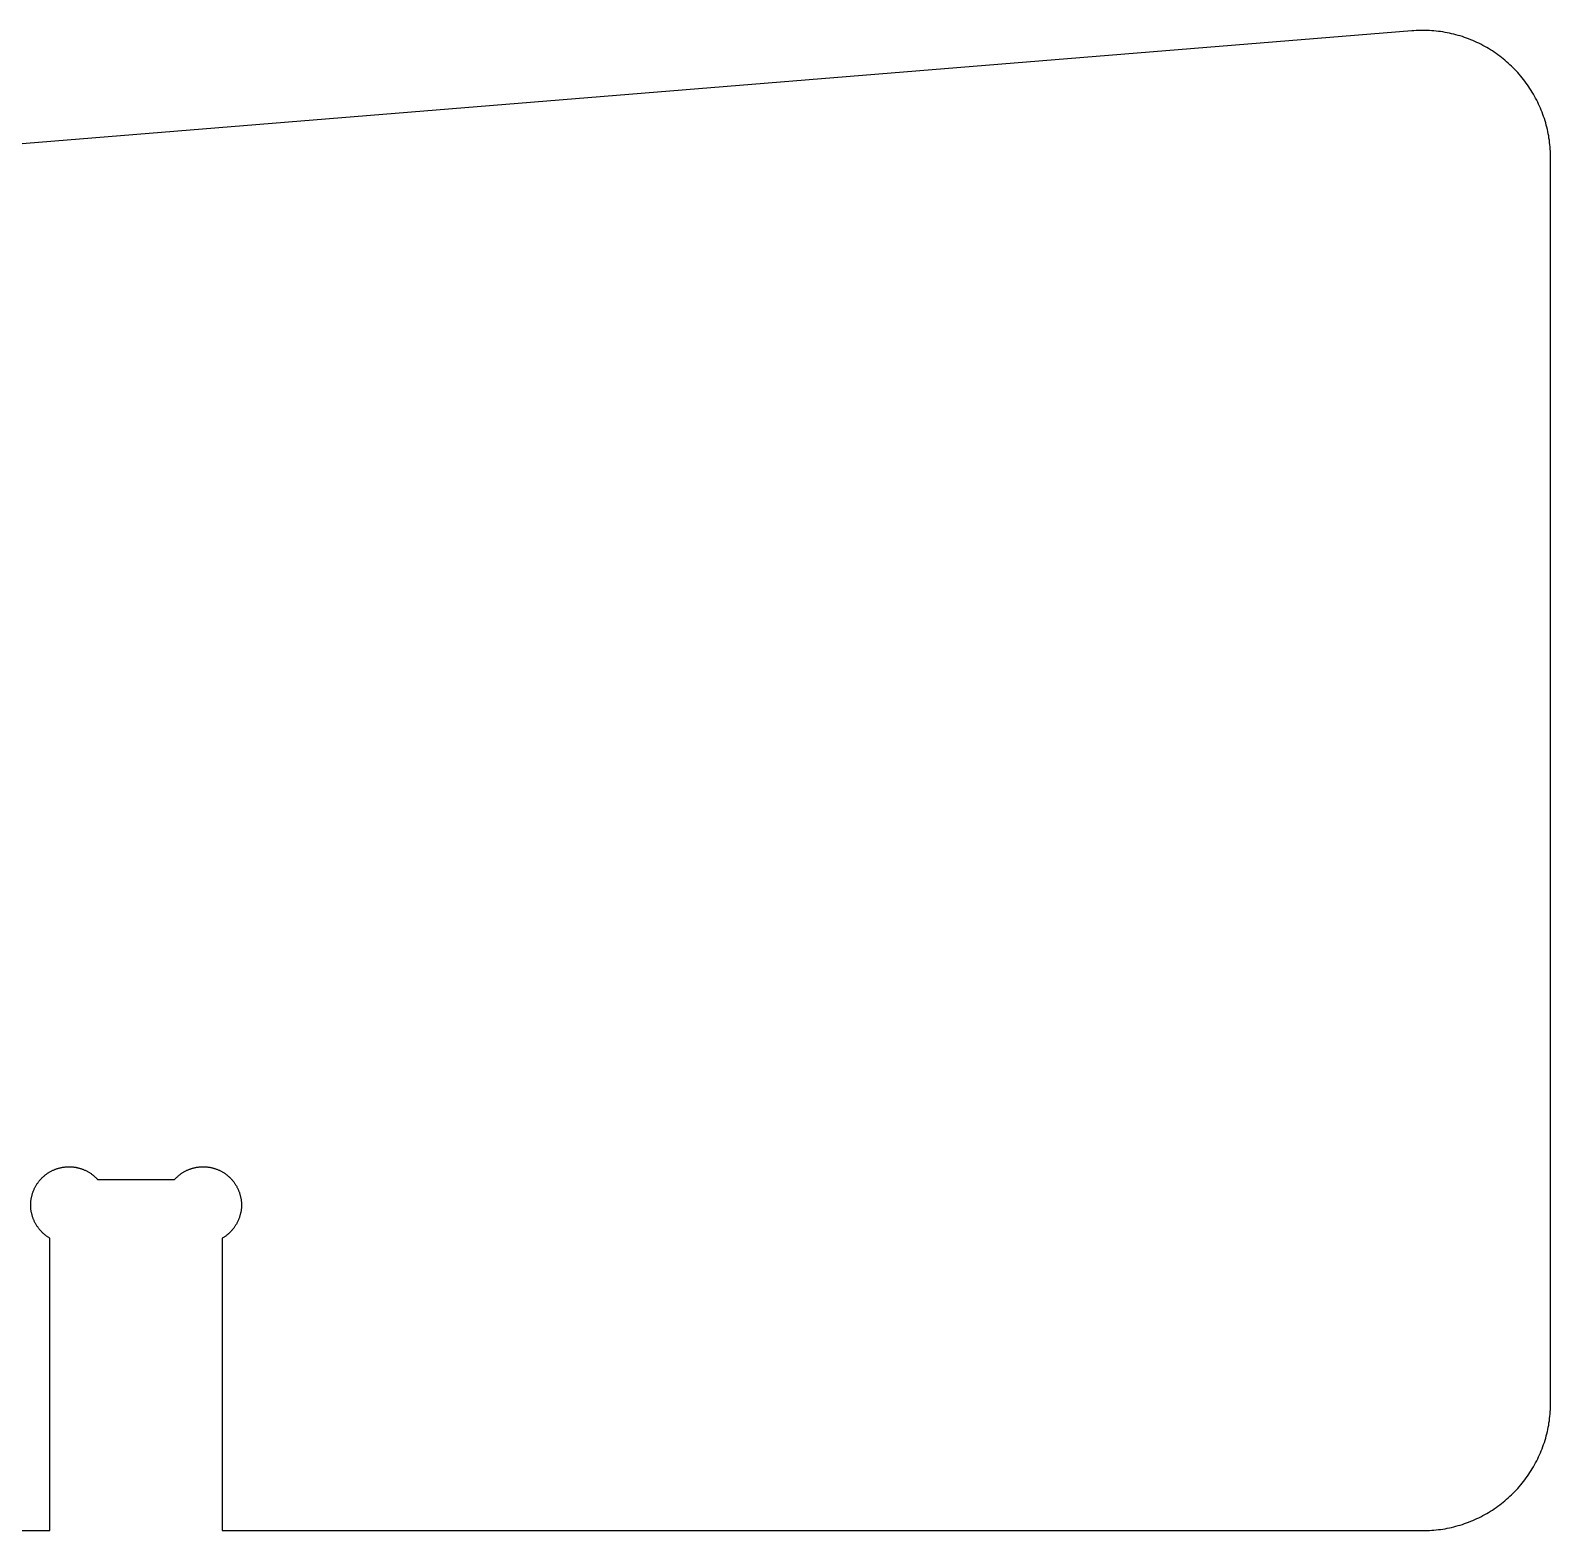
# Model space of a CAD drawing. Header units: metres. Extents: x 20 to 1960, y 15 to 485.
# Drawn here: x 1232 to 1470, y 15 to 250 of the extents above; entities that cross this region are included whole.
import ezdxf

# ---------------------------------------------------------------- set-up
doc = ezdxf.new("R2010")
doc.units = ezdxf.units.M

msp = doc.modelspace()

# ---------------------------------------------------------------- linework, layer by layer
for p, q in [((1448.95, 249.973), (1448.6, 249.951)), ((1449.3, 249.988), (1448.95, 249.973)), ((1449.65, 249.997), (1449.3, 249.988)), ((1450, 250), (1449.65, 249.997)), ((1450.35, 249.997), (1450, 250)), ((1450.7, 249.988), (1450.35, 249.997)), ((1451.05, 249.973), (1450.7, 249.988)), ((1451.4, 249.951), (1451.05, 249.973)), ((1448.26, 249.924), (1018.26, 214.924)), ((1448.6, 249.951), (1448.26, 249.924)), ((1451.74, 249.924), (1451.4, 249.951)), ((1452.09, 249.89), (1451.74, 249.924)), ((1452.44, 249.851), (1452.09, 249.89)), ((1452.78, 249.805), (1452.44, 249.851)), ((1453.13, 249.754), (1452.78, 249.805)), ((1453.47, 249.696), (1453.13, 249.754)), ((1453.82, 249.633), (1453.47, 249.696)), ((1454.16, 249.563), (1453.82, 249.633)), ((1454.5, 249.487), (1454.16, 249.563)), ((1454.84, 249.406), (1454.5, 249.487)), ((1455.18, 249.319), (1454.84, 249.406)), ((1455.51, 249.225), (1455.18, 249.319)), ((1455.85, 249.126), (1455.51, 249.225)), ((1456.18, 249.021), (1455.85, 249.126)), ((1456.51, 248.91), (1456.18, 249.021)), ((1456.84, 248.794), (1456.51, 248.91)), ((1457.17, 248.672), (1456.84, 248.794)), ((1457.49, 248.544), (1457.17, 248.672)), ((1457.81, 248.41), (1457.49, 248.544)), ((1458.13, 248.271), (1457.81, 248.41)), ((1458.45, 248.126), (1458.13, 248.271)), ((1458.77, 247.976), (1458.45, 248.126)), ((1459.08, 247.82), (1458.77, 247.976)), ((1459.39, 247.659), (1459.08, 247.82)), ((1459.7, 247.492), (1459.39, 247.659)), ((1460, 247.32), (1459.7, 247.492)), ((1460.3, 247.143), (1460, 247.32)), ((1460.6, 246.961), (1460.3, 247.143)), ((1460.89, 246.773), (1460.6, 246.961)), ((1461.18, 246.581), (1460.89, 246.773)), ((1461.47, 246.383), (1461.18, 246.581)), ((1461.76, 246.18), (1461.47, 246.383)), ((1462.04, 245.973), (1461.76, 246.18)), ((1462.31, 245.76), (1462.04, 245.973)), ((1462.59, 245.543), (1462.31, 245.76)), ((1462.86, 245.321), (1462.59, 245.543)), ((1463.12, 245.094), (1462.86, 245.321)), ((1463.38, 244.863), (1463.12, 245.094)), ((1463.64, 244.627), (1463.38, 244.863)), ((1463.89, 244.387), (1463.64, 244.627)), ((1464.14, 244.142), (1463.89, 244.387)), ((1464.39, 243.893), (1464.14, 244.142)), ((1464.63, 243.64), (1464.39, 243.893)), ((1464.86, 243.383), (1464.63, 243.64)), ((1465.09, 243.121), (1464.86, 243.383)), ((1465.32, 242.856), (1465.09, 243.121)), ((1465.54, 242.586), (1465.32, 242.856)), ((1465.76, 242.313), (1465.54, 242.586)), ((1465.97, 242.036), (1465.76, 242.313)), ((1466.18, 241.756), (1465.97, 242.036)), ((1466.38, 241.472), (1466.18, 241.756)), ((1466.58, 241.184), (1466.38, 241.472)), ((1466.77, 240.893), (1466.58, 241.184)), ((1466.96, 240.598), (1466.77, 240.893)), ((1467.14, 240.301), (1466.96, 240.598)), ((1467.32, 240), (1467.14, 240.301)), ((1467.49, 239.696), (1467.32, 240)), ((1467.66, 239.389), (1467.49, 239.696)), ((1467.82, 239.08), (1467.66, 239.389)), ((1467.98, 238.767), (1467.82, 239.08)), ((1468.13, 238.452), (1467.98, 238.767)), ((1468.27, 238.135), (1468.13, 238.452)), ((1468.41, 237.815), (1468.27, 238.135)), ((1468.54, 237.492), (1468.41, 237.815)), ((1468.67, 237.167), (1468.54, 237.492)), ((1468.79, 236.84), (1468.67, 237.167)), ((1468.91, 236.511), (1468.79, 236.84)), ((1469.02, 236.18), (1468.91, 236.511)), ((1469.13, 235.847), (1469.02, 236.18)), ((1469.23, 235.513), (1469.13, 235.847)), ((1469.32, 235.176), (1469.23, 235.513)), ((1469.41, 234.838), (1469.32, 235.176)), ((1469.49, 234.499), (1469.41, 234.838)), ((1469.56, 234.158), (1469.49, 234.499)), ((1469.63, 233.816), (1469.56, 234.158)), ((1469.7, 233.473), (1469.63, 233.816)), ((1469.75, 233.129), (1469.7, 233.473)), ((1469.81, 232.783), (1469.75, 233.129)), ((1469.85, 232.437), (1469.81, 232.783)), ((1469.89, 232.091), (1469.85, 232.437)), ((1469.92, 231.743), (1469.89, 232.091)), ((1469.95, 231.395), (1469.92, 231.743)), ((1469.97, 231.047), (1469.95, 231.395)), ((1469.99, 230.698), (1469.97, 231.047)), ((1470, 230.349), (1469.99, 230.698)), ((1470, 230), (1470, 230.349)), ((1470, 35), (1470, 230)), ((1235.37, 71.3928), (1235.46, 71.4378)), ((1235.46, 71.4378), (1235.56, 71.4813)), ((1235.56, 71.4813), (1235.66, 71.523)), ((1235.66, 71.523), (1235.75, 71.5631)), ((1235.75, 71.5631), (1235.85, 71.6015)), ((1235.85, 71.6015), (1235.95, 71.6382)), ((1235.95, 71.6382), (1236.05, 71.6731)), ((1236.05, 71.6731), (1236.15, 71.7063)), ((1236.15, 71.7063), (1236.25, 71.7378)), ((1236.25, 71.7378), (1236.35, 71.7676)), ((1236.35, 71.7676), (1236.45, 71.7955)), ((1236.45, 71.7955), (1236.55, 71.8218)), ((1236.55, 71.8218), (1236.65, 71.8462)), ((1236.65, 71.8462), (1236.75, 71.8689)), ((1236.75, 71.8689), (1236.86, 71.8898)), ((1236.86, 71.8898), (1236.96, 71.9088)), ((1236.96, 71.9088), (1237.06, 71.9261)), ((1237.06, 71.9261), (1237.16, 71.9416)), ((1237.16, 71.9416), (1237.27, 71.9553)), ((1237.27, 71.9553), (1237.37, 71.9671)), ((1237.37, 71.9671), (1237.48, 71.9772)), ((1237.48, 71.9772), (1237.58, 71.9854)), ((1237.58, 71.9854), (1237.69, 71.9918)), ((1237.69, 71.9918), (1237.79, 71.9963)), ((1237.79, 71.9963), (1237.9, 71.9991)), ((1237.9, 71.9991), (1238, 72)), ((1238, 72), (1238.1, 71.9991)), ((1238.1, 71.9991), (1238.21, 71.9963)), ((1238.21, 71.9963), (1238.31, 71.9918)), ((1238.31, 71.9918), (1238.42, 71.9854)), ((1238.42, 71.9854), (1238.52, 71.9772)), ((1238.52, 71.9772), (1238.63, 71.9671)), ((1238.63, 71.9671), (1238.73, 71.9553)), ((1238.73, 71.9553), (1238.84, 71.9416)), ((1238.84, 71.9416), (1238.94, 71.9261)), ((1238.94, 71.9261), (1239.04, 71.9088)), ((1239.04, 71.9088), (1239.14, 71.8898)), ((1239.14, 71.8898), (1239.25, 71.8689)), ((1239.25, 71.8689), (1239.35, 71.8462)), ((1239.35, 71.8462), (1239.45, 71.8218)), ((1239.45, 71.8218), (1239.55, 71.7955)), ((1239.55, 71.7955), (1239.65, 71.7676)), ((1239.65, 71.7676), (1239.75, 71.7378)), ((1239.75, 71.7378), (1239.85, 71.7063)), ((1239.85, 71.7063), (1239.95, 71.6731)), ((1239.95, 71.6731), (1240.05, 71.6382)), ((1240.05, 71.6382), (1240.15, 71.6015)), ((1240.15, 71.6015), (1240.25, 71.5631)), ((1240.25, 71.5631), (1240.34, 71.523)), ((1240.34, 71.523), (1240.44, 71.4813)), ((1240.44, 71.4813), (1240.54, 71.4378)), ((1240.54, 71.4378), (1240.63, 71.3928)), ((1256.37, 71.3928), (1256.46, 71.4378)), ((1256.46, 71.4378), (1256.56, 71.4813)), ((1256.56, 71.4813), (1256.66, 71.523)), ((1256.66, 71.523), (1256.75, 71.5631)), ((1256.75, 71.5631), (1256.85, 71.6015)), ((1256.85, 71.6015), (1256.95, 71.6382)), ((1256.95, 71.6382), (1257.05, 71.6731)), ((1257.05, 71.6731), (1257.15, 71.7063)), ((1257.15, 71.7063), (1257.25, 71.7378)), ((1257.25, 71.7378), (1257.35, 71.7676)), ((1257.35, 71.7676), (1257.45, 71.7955)), ((1257.45, 71.7955), (1257.55, 71.8218)), ((1257.55, 71.8218), (1257.65, 71.8462)), ((1257.65, 71.8462), (1257.75, 71.8689)), ((1257.75, 71.8689), (1257.86, 71.8898)), ((1257.86, 71.8898), (1257.96, 71.9088)), ((1257.96, 71.9088), (1258.06, 71.9261)), ((1258.06, 71.9261), (1258.16, 71.9416)), ((1258.16, 71.9416), (1258.27, 71.9553)), ((1258.27, 71.9553), (1258.37, 71.9671)), ((1258.37, 71.9671), (1258.48, 71.9772)), ((1258.48, 71.9772), (1258.58, 71.9854)), ((1258.58, 71.9854), (1258.69, 71.9918)), ((1258.69, 71.9918), (1258.79, 71.9963)), ((1258.79, 71.9963), (1258.9, 71.9991)), ((1258.9, 71.9991), (1259, 72)), ((1259, 72), (1259.1, 71.9991)), ((1259.1, 71.9991), (1259.21, 71.9963)), ((1259.21, 71.9963), (1259.31, 71.9918)), ((1259.31, 71.9918), (1259.42, 71.9854)), ((1259.42, 71.9854), (1259.52, 71.9772)), ((1259.52, 71.9772), (1259.63, 71.9671)), ((1259.63, 71.9671), (1259.73, 71.9553)), ((1259.73, 71.9553), (1259.83, 71.9416)), ((1259.83, 71.9416), (1259.94, 71.9261)), ((1259.94, 71.9261), (1260.04, 71.9088)), ((1260.04, 71.9088), (1260.14, 71.8898)), ((1260.14, 71.8898), (1260.25, 71.8689)), ((1260.25, 71.8689), (1260.35, 71.8462)), ((1260.35, 71.8462), (1260.45, 71.8218)), ((1260.45, 71.8218), (1260.55, 71.7955)), ((1260.55, 71.7955), (1260.65, 71.7676)), ((1260.65, 71.7676), (1260.75, 71.7378)), ((1260.75, 71.7378), (1260.85, 71.7063)), ((1260.85, 71.7063), (1260.95, 71.6731)), ((1260.95, 71.6731), (1261.05, 71.6382)), ((1261.05, 71.6382), (1261.15, 71.6015)), ((1261.15, 71.6015), (1261.25, 71.5631)), ((1261.25, 71.5631), (1261.34, 71.523)), ((1261.34, 71.523), (1261.44, 71.4813)), ((1261.44, 71.4813), (1261.54, 71.4378)), ((1261.54, 71.4378), (1261.63, 71.3928)), ((1232.8, 69), (1232.86, 69.0902)), ((1232.86, 69.0902), (1232.91, 69.1795)), ((1232.91, 69.1795), (1232.97, 69.2678)), ((1232.97, 69.2678), (1233.03, 69.3551)), ((1233.03, 69.3551), (1233.09, 69.4415)), ((1233.09, 69.4415), (1233.15, 69.5267)), ((1233.15, 69.5267), (1233.21, 69.6109)), ((1233.21, 69.6109), (1233.27, 69.694)), ((1233.27, 69.694), (1233.34, 69.7759)), ((1233.34, 69.7759), (1233.4, 69.8567)), ((1233.4, 69.8567), (1233.47, 69.9363)), ((1233.47, 69.9363), (1233.54, 70.0148)), ((1233.54, 70.0148), (1233.61, 70.092)), ((1233.61, 70.092), (1233.68, 70.1679)), ((1233.68, 70.1679), (1233.76, 70.2426)), ((1233.76, 70.2426), (1233.83, 70.316)), ((1233.83, 70.316), (1233.91, 70.3881)), ((1233.91, 70.3881), (1233.99, 70.4589)), ((1233.99, 70.4589), (1234.06, 70.5282)), ((1234.06, 70.5282), (1234.14, 70.5963)), ((1234.14, 70.5963), (1234.22, 70.6629)), ((1234.22, 70.6629), (1234.31, 70.7281)), ((1234.31, 70.7281), (1234.39, 70.7918)), ((1234.39, 70.7918), (1234.47, 70.8541)), ((1234.47, 70.8541), (1234.56, 70.9149)), ((1234.56, 70.9149), (1234.64, 70.9742)), ((1234.64, 70.9742), (1234.73, 71.032)), ((1234.73, 71.032), (1234.82, 71.0883)), ((1234.82, 71.0883), (1234.91, 71.143)), ((1234.91, 71.143), (1235, 71.1962)), ((1235, 71.1962), (1235.09, 71.2477)), ((1235.09, 71.2477), (1235.18, 71.2977)), ((1235.18, 71.2977), (1235.28, 71.346)), ((1235.28, 71.346), (1235.37, 71.3928)), ((1240.63, 71.3928), (1240.72, 71.346)), ((1240.72, 71.346), (1240.82, 71.2977)), ((1240.82, 71.2977), (1240.91, 71.2477)), ((1240.91, 71.2477), (1241, 71.1962)), ((1241, 71.1962), (1241.09, 71.143)), ((1241.09, 71.143), (1241.18, 71.0883)), ((1241.18, 71.0883), (1241.27, 71.032)), ((1241.27, 71.032), (1241.36, 70.9742)), ((1241.36, 70.9742), (1241.44, 70.9149)), ((1241.44, 70.9149), (1241.53, 70.8541)), ((1241.53, 70.8541), (1241.61, 70.7918)), ((1241.61, 70.7918), (1241.69, 70.7281)), ((1241.69, 70.7281), (1241.78, 70.6629)), ((1241.78, 70.6629), (1241.86, 70.5963)), ((1241.86, 70.5963), (1241.94, 70.5282)), ((1241.94, 70.5282), (1242.01, 70.4589)), ((1242.01, 70.4589), (1242.09, 70.3881)), ((1242.09, 70.3881), (1242.17, 70.316)), ((1242.17, 70.316), (1242.24, 70.2426)), ((1242.24, 70.2426), (1242.32, 70.1679)), ((1242.32, 70.1679), (1242.39, 70.092)), ((1242.39, 70.092), (1242.46, 70.0148)), ((1242.46, 70.0148), (1242.47, 70)), ((1242.47, 70), (1254.53, 70)), ((1254.53, 70), (1254.54, 70.0148)), ((1254.54, 70.0148), (1254.61, 70.092)), ((1254.61, 70.092), (1254.68, 70.1679)), ((1254.68, 70.1679), (1254.76, 70.2426)), ((1254.76, 70.2426), (1254.83, 70.316)), ((1254.83, 70.316), (1254.91, 70.3881)), ((1254.91, 70.3881), (1254.99, 70.4589)), ((1254.99, 70.4589), (1255.06, 70.5282)), ((1255.06, 70.5282), (1255.14, 70.5963)), ((1255.14, 70.5963), (1255.22, 70.6629)), ((1255.22, 70.6629), (1255.31, 70.7281)), ((1255.31, 70.7281), (1255.39, 70.7918)), ((1255.39, 70.7918), (1255.47, 70.8541)), ((1255.47, 70.8541), (1255.56, 70.9149)), ((1255.56, 70.9149), (1255.64, 70.9742)), ((1255.64, 70.9742), (1255.73, 71.032)), ((1255.73, 71.032), (1255.82, 71.0883)), ((1255.82, 71.0883), (1255.91, 71.143)), ((1255.91, 71.143), (1256, 71.1962)), ((1256, 71.1962), (1256.09, 71.2477)), ((1256.09, 71.2477), (1256.18, 71.2977)), ((1256.18, 71.2977), (1256.28, 71.346)), ((1256.28, 71.346), (1256.37, 71.3928)), ((1261.63, 71.3928), (1261.72, 71.346)), ((1261.72, 71.346), (1261.82, 71.2977)), ((1261.82, 71.2977), (1261.91, 71.2477)), ((1261.91, 71.2477), (1262, 71.1962)), ((1262, 71.1962), (1262.09, 71.143)), ((1262.09, 71.143), (1262.18, 71.0883)), ((1262.18, 71.0883), (1262.27, 71.032)), ((1262.27, 71.032), (1262.36, 70.9742)), ((1262.36, 70.9742), (1262.44, 70.9149)), ((1262.44, 70.9149), (1262.53, 70.8541)), ((1262.53, 70.8541), (1262.61, 70.7918)), ((1262.61, 70.7918), (1262.69, 70.7281)), ((1262.69, 70.7281), (1262.78, 70.6629)), ((1262.78, 70.6629), (1262.86, 70.5963)), ((1262.86, 70.5963), (1262.94, 70.5282)), ((1262.94, 70.5282), (1263.01, 70.4589)), ((1263.01, 70.4589), (1263.09, 70.3881)), ((1263.09, 70.3881), (1263.17, 70.316)), ((1263.17, 70.316), (1263.24, 70.2426)), ((1263.24, 70.2426), (1263.32, 70.1679)), ((1263.32, 70.1679), (1263.39, 70.092)), ((1263.39, 70.092), (1263.46, 70.0148)), ((1263.46, 70.0148), (1263.53, 69.9363)), ((1263.53, 69.9363), (1263.6, 69.8567)), ((1263.6, 69.8567), (1263.66, 69.7759)), ((1263.66, 69.7759), (1263.73, 69.694)), ((1263.73, 69.694), (1263.79, 69.6109)), ((1263.79, 69.6109), (1263.85, 69.5267)), ((1263.85, 69.5267), (1263.91, 69.4415)), ((1263.91, 69.4415), (1263.97, 69.3551)), ((1263.97, 69.3551), (1264.03, 69.2678)), ((1264.03, 69.2678), (1264.09, 69.1795)), ((1264.09, 69.1795), (1264.14, 69.0902)), ((1264.14, 69.0902), (1264.2, 69)), ((1232.03, 66.6272), (1232.04, 66.7312)), ((1232.04, 66.7312), (1232.06, 66.835)), ((1232.06, 66.835), (1232.07, 66.9386)), ((1232.07, 66.9386), (1232.09, 67.0419)), ((1232.09, 67.0419), (1232.11, 67.1449)), ((1232.11, 67.1449), (1232.13, 67.2475)), ((1232.13, 67.2475), (1232.15, 67.3497)), ((1232.15, 67.3497), (1232.18, 67.4515)), ((1232.18, 67.4515), (1232.2, 67.5529)), ((1232.2, 67.5529), (1232.23, 67.6538)), ((1232.23, 67.6538), (1232.26, 67.7542)), ((1232.26, 67.7542), (1232.29, 67.8541)), ((1232.29, 67.8541), (1232.33, 67.9534)), ((1232.33, 67.9534), (1232.36, 68.0521)), ((1232.36, 68.0521), (1232.4, 68.1502)), ((1232.4, 68.1502), (1232.44, 68.2476)), ((1232.44, 68.2476), (1232.48, 68.3444)), ((1232.48, 68.3444), (1232.52, 68.4404)), ((1232.52, 68.4404), (1232.56, 68.5357)), ((1232.56, 68.5357), (1232.61, 68.6302)), ((1232.61, 68.6302), (1232.65, 68.7239)), ((1232.65, 68.7239), (1232.7, 68.8168)), ((1232.7, 68.8168), (1232.75, 68.9088)), ((1232.75, 68.9088), (1232.8, 69)), ((1264.2, 69), (1264.25, 68.9088)), ((1264.25, 68.9088), (1264.3, 68.8168)), ((1264.3, 68.8168), (1264.35, 68.7239)), ((1264.35, 68.7239), (1264.39, 68.6302)), ((1264.39, 68.6302), (1264.44, 68.5357)), ((1264.44, 68.5357), (1264.48, 68.4404)), ((1264.48, 68.4404), (1264.52, 68.3444)), ((1264.52, 68.3444), (1264.56, 68.2476)), ((1264.56, 68.2476), (1264.6, 68.1502)), ((1264.6, 68.1502), (1264.64, 68.0521)), ((1264.64, 68.0521), (1264.67, 67.9534)), ((1264.67, 67.9534), (1264.71, 67.8541)), ((1264.71, 67.8541), (1264.74, 67.7542)), ((1264.74, 67.7542), (1264.77, 67.6538)), ((1264.77, 67.6538), (1264.8, 67.5529)), ((1264.8, 67.5529), (1264.82, 67.4515)), ((1264.82, 67.4515), (1264.85, 67.3497)), ((1264.85, 67.3497), (1264.87, 67.2475)), ((1264.87, 67.2475), (1264.89, 67.1449)), ((1264.89, 67.1449), (1264.91, 67.0419)), ((1264.91, 67.0419), (1264.93, 66.9386)), ((1264.93, 66.9386), (1264.94, 66.835)), ((1264.94, 66.835), (1264.96, 66.7312)), ((1264.96, 66.7312), (1264.97, 66.6272)), ((1232, 66.2094), (1232.01, 66.314)), ((1232, 66.1047), (1232, 66.2094)), ((1232, 66), (1232, 66.1047)), ((1232, 65.8953), (1232, 66)), ((1232, 65.7906), (1232, 65.8953)), ((1232.01, 65.686), (1232, 65.7906)), ((1232.01, 66.4185), (1232.02, 66.5229)), ((1232.01, 66.314), (1232.01, 66.4185)), ((1232.01, 65.5815), (1232.01, 65.686)), ((1232.02, 65.4771), (1232.01, 65.5815)), ((1232.02, 66.5229), (1232.03, 66.6272)), ((1232.03, 65.3728), (1232.02, 65.4771)), ((1232.04, 65.2688), (1232.03, 65.3728)), ((1232.06, 65.1649), (1232.04, 65.2688)), ((1232.07, 65.0614), (1232.06, 65.1649)), ((1232.09, 64.9581), (1232.07, 65.0614)), ((1232.11, 64.8551), (1232.09, 64.9581)), ((1232.13, 64.7525), (1232.11, 64.8551)), ((1232.15, 64.6503), (1232.13, 64.7525)), ((1232.18, 64.5485), (1232.15, 64.6503)), ((1232.2, 64.4471), (1232.18, 64.5485)), ((1232.23, 64.3462), (1232.2, 64.4471)), ((1232.26, 64.2458), (1232.23, 64.3462)), ((1264.77, 64.3462), (1264.74, 64.2458)), ((1264.8, 64.4471), (1264.77, 64.3462)), ((1264.82, 64.5485), (1264.8, 64.4471)), ((1264.85, 64.6503), (1264.82, 64.5485)), ((1264.87, 64.7525), (1264.85, 64.6503)), ((1264.89, 64.8551), (1264.87, 64.7525)), ((1264.91, 64.9581), (1264.89, 64.8551)), ((1264.93, 65.0614), (1264.91, 64.9581)), ((1264.94, 65.1649), (1264.93, 65.0614)), ((1264.96, 65.2688), (1264.94, 65.1649)), ((1264.97, 65.3728), (1264.96, 65.2688)), ((1264.97, 66.6272), (1264.98, 66.5229)), ((1264.98, 65.4771), (1264.97, 65.3728)), ((1264.98, 66.5229), (1264.99, 66.4185)), ((1264.99, 65.5815), (1264.98, 65.4771)), ((1264.99, 66.4185), (1264.99, 66.314)), ((1264.99, 66.314), (1265, 66.2094)), ((1265, 65.7906), (1264.99, 65.686)), ((1264.99, 65.686), (1264.99, 65.5815)), ((1265, 66.2094), (1265, 66.1047)), ((1265, 66.1047), (1265, 66)), ((1265, 66), (1265, 65.8953)), ((1265, 65.8953), (1265, 65.7906)), ((1232.29, 64.1459), (1232.26, 64.2458)), ((1232.33, 64.0466), (1232.29, 64.1459)), ((1232.36, 63.9479), (1232.33, 64.0466)), ((1232.4, 63.8498), (1232.36, 63.9479)), ((1232.44, 63.7523), (1232.4, 63.8498)), ((1232.48, 63.6556), (1232.44, 63.7523)), ((1232.52, 63.5596), (1232.48, 63.6556)), ((1232.56, 63.4643), (1232.52, 63.5596)), ((1232.61, 63.3698), (1232.56, 63.4643)), ((1232.65, 63.276), (1232.61, 63.3698)), ((1232.7, 63.1832), (1232.65, 63.276)), ((1232.75, 63.0911), (1232.7, 63.1832)), ((1232.8, 63), (1232.75, 63.0911)), ((1232.86, 62.9098), (1232.8, 63)), ((1232.91, 62.8205), (1232.86, 62.9098)), ((1232.97, 62.7322), (1232.91, 62.8205)), ((1233.03, 62.6448), (1232.97, 62.7322)), ((1233.09, 62.5585), (1233.03, 62.6448)), ((1233.15, 62.4733), (1233.09, 62.5585)), ((1233.21, 62.3891), (1233.15, 62.4733)), ((1233.27, 62.306), (1233.21, 62.3891)), ((1233.34, 62.2241), (1233.27, 62.306)), ((1233.4, 62.1433), (1233.34, 62.2241)), ((1233.47, 62.0636), (1233.4, 62.1433)), ((1233.54, 61.9852), (1233.47, 62.0636)), ((1233.61, 61.908), (1233.54, 61.9852)), ((1233.68, 61.832), (1233.61, 61.908)), ((1263.39, 61.908), (1263.32, 61.832)), ((1263.46, 61.9852), (1263.39, 61.908)), ((1263.53, 62.0636), (1263.46, 61.9852)), ((1263.6, 62.1433), (1263.53, 62.0636)), ((1263.66, 62.2241), (1263.6, 62.1433)), ((1263.73, 62.306), (1263.66, 62.2241)), ((1263.79, 62.3891), (1263.73, 62.306)), ((1263.85, 62.4733), (1263.79, 62.3891)), ((1263.91, 62.5585), (1263.85, 62.4733)), ((1263.97, 62.6448), (1263.91, 62.5585)), ((1264.03, 62.7322), (1263.97, 62.6448)), ((1264.09, 62.8205), (1264.03, 62.7322)), ((1264.14, 62.9098), (1264.09, 62.8205)), ((1264.2, 63), (1264.14, 62.9098)), ((1264.25, 63.0911), (1264.2, 63)), ((1264.3, 63.1832), (1264.25, 63.0911)), ((1264.35, 63.276), (1264.3, 63.1832)), ((1264.39, 63.3698), (1264.35, 63.276)), ((1264.44, 63.4643), (1264.39, 63.3698)), ((1264.48, 63.5596), (1264.44, 63.4643)), ((1264.52, 63.6556), (1264.48, 63.5596)), ((1264.56, 63.7523), (1264.52, 63.6556)), ((1264.6, 63.8498), (1264.56, 63.7523)), ((1264.64, 63.9479), (1264.6, 63.8498)), ((1264.67, 64.0466), (1264.64, 63.9479)), ((1264.71, 64.1459), (1264.67, 64.0466)), ((1264.74, 64.2458), (1264.71, 64.1459)), ((1233.76, 61.7574), (1233.68, 61.832)), ((1233.83, 61.684), (1233.76, 61.7574)), ((1233.91, 61.6119), (1233.83, 61.684)), ((1233.99, 61.5411), (1233.91, 61.6119)), ((1234.06, 61.4717), (1233.99, 61.5411)), ((1234.14, 61.4037), (1234.06, 61.4717)), ((1234.22, 61.3371), (1234.14, 61.4037)), ((1234.31, 61.2719), (1234.22, 61.3371)), ((1234.39, 61.2082), (1234.31, 61.2719)), ((1234.47, 61.1459), (1234.39, 61.2082)), ((1234.56, 61.0851), (1234.47, 61.1459)), ((1234.64, 61.0258), (1234.56, 61.0851)), ((1234.73, 60.968), (1234.64, 61.0258)), ((1234.82, 60.9117), (1234.73, 60.968)), ((1234.91, 60.857), (1234.82, 60.9117)), ((1235, 60.8038), (1234.91, 60.857)), ((1235, 15), (1235, 60.8038)), ((1262.09, 60.857), (1262, 60.8038)), ((1262, 60.8038), (1262, 15)), ((1262.18, 60.9117), (1262.09, 60.857)), ((1262.27, 60.968), (1262.18, 60.9117)), ((1262.36, 61.0258), (1262.27, 60.968)), ((1262.44, 61.0851), (1262.36, 61.0258)), ((1262.53, 61.1459), (1262.44, 61.0851)), ((1262.61, 61.2082), (1262.53, 61.1459)), ((1262.69, 61.2719), (1262.61, 61.2082)), ((1262.78, 61.3371), (1262.69, 61.2719)), ((1262.86, 61.4037), (1262.78, 61.3371)), ((1262.94, 61.4717), (1262.86, 61.4037)), ((1263.01, 61.5411), (1262.94, 61.4717)), ((1263.09, 61.6119), (1263.01, 61.5411)), ((1263.17, 61.684), (1263.09, 61.6119)), ((1263.24, 61.7574), (1263.17, 61.684)), ((1263.32, 61.832), (1263.24, 61.7574)), ((1469.92, 33.2569), (1469.95, 33.6049)), ((1469.95, 33.6049), (1469.97, 33.9533)), ((1469.97, 33.9533), (1469.99, 34.302)), ((1469.99, 34.302), (1470, 34.6509)), ((1470, 34.6509), (1470, 35)), ((1469.56, 30.8418), (1469.63, 31.1838)), ((1469.63, 31.1838), (1469.7, 31.527)), ((1469.7, 31.527), (1469.75, 31.8713)), ((1469.75, 31.8713), (1469.81, 32.2165)), ((1469.81, 32.2165), (1469.85, 32.5626)), ((1469.85, 32.5626), (1469.89, 32.9094)), ((1469.89, 32.9094), (1469.92, 33.2569)), ((1468.91, 28.4886), (1469.02, 28.8197)), ((1469.02, 28.8197), (1469.13, 29.1526)), ((1469.13, 29.1526), (1469.23, 29.4872)), ((1469.23, 29.4872), (1469.32, 29.8236)), ((1469.32, 29.8236), (1469.41, 30.1616)), ((1469.41, 30.1616), (1469.49, 30.501)), ((1469.49, 30.501), (1469.56, 30.8418)), ((1467.82, 25.9202), (1467.98, 26.2326)), ((1467.98, 26.2326), (1468.13, 26.5476)), ((1468.13, 26.5476), (1468.27, 26.8653)), ((1468.27, 26.8653), (1468.41, 27.1854)), ((1468.41, 27.1854), (1468.54, 27.5079)), ((1468.54, 27.5079), (1468.67, 27.8326)), ((1468.67, 27.8326), (1468.79, 28.1596)), ((1468.79, 28.1596), (1468.91, 28.4886)), ((1466.38, 23.5285), (1466.58, 23.8161)), ((1466.58, 23.8161), (1466.77, 24.1072)), ((1466.77, 24.1072), (1466.96, 24.4016)), ((1466.96, 24.4016), (1467.14, 24.6992)), ((1467.14, 24.6992), (1467.32, 25)), ((1467.32, 25), (1467.49, 25.3038)), ((1467.49, 25.3038), (1467.66, 25.6106)), ((1467.66, 25.6106), (1467.82, 25.9202)), ((1464.63, 21.36), (1464.86, 21.6174)), ((1464.86, 21.6174), (1465.09, 21.8788)), ((1465.09, 21.8788), (1465.32, 22.1442)), ((1465.32, 22.1442), (1465.54, 22.4136)), ((1465.54, 22.4136), (1465.76, 22.6868)), ((1465.76, 22.6868), (1465.97, 22.9637)), ((1465.97, 22.9637), (1466.18, 23.2443)), ((1466.18, 23.2443), (1466.38, 23.5285)), ((1462.04, 19.0273), (1462.31, 19.2398)), ((1462.31, 19.2398), (1462.59, 19.4571)), ((1462.59, 19.4571), (1462.86, 19.6791)), ((1462.86, 19.6791), (1463.12, 19.9058)), ((1463.12, 19.9058), (1463.38, 20.1371)), ((1463.38, 20.1371), (1463.64, 20.3729)), ((1463.64, 20.3729), (1463.89, 20.6132)), ((1463.89, 20.6132), (1464.14, 20.8578)), ((1464.14, 20.8578), (1464.39, 21.1068)), ((1464.39, 21.1068), (1464.63, 21.36)), ((1457.81, 16.5899), (1458.13, 16.7291)), ((1458.13, 16.7291), (1458.45, 16.8738)), ((1458.45, 16.8738), (1458.77, 17.0241)), ((1458.77, 17.0241), (1459.08, 17.1799)), ((1459.08, 17.1799), (1459.39, 17.341)), ((1459.39, 17.341), (1459.7, 17.5076)), ((1459.7, 17.5076), (1460, 17.6795)), ((1460, 17.6795), (1460.3, 17.8566)), ((1460.3, 17.8566), (1460.6, 18.039)), ((1460.6, 18.039), (1460.89, 18.2266)), ((1460.89, 18.2266), (1461.18, 18.4192)), ((1461.18, 18.4192), (1461.47, 18.617)), ((1461.47, 18.617), (1461.76, 18.8197)), ((1461.76, 18.8197), (1462.04, 19.0273)), ((1027, 15), (1235, 15)), ((1262, 15), (1450, 15)), ((1450, 15), (1450.35, 15.003)), ((1450.35, 15.003), (1450.7, 15.0122)), ((1450.7, 15.0122), (1451.05, 15.0274)), ((1451.05, 15.0274), (1451.4, 15.0487)), ((1451.4, 15.0487), (1451.74, 15.0761)), ((1451.74, 15.0761), (1452.09, 15.1096)), ((1452.09, 15.1096), (1452.44, 15.1491)), ((1452.44, 15.1491), (1452.78, 15.1946)), ((1452.78, 15.1946), (1453.13, 15.2462)), ((1453.13, 15.2462), (1453.47, 15.3038)), ((1453.47, 15.3038), (1453.82, 15.3674)), ((1453.82, 15.3674), (1454.16, 15.437)), ((1454.16, 15.437), (1454.5, 15.5126)), ((1454.5, 15.5126), (1454.84, 15.5941)), ((1454.84, 15.5941), (1455.18, 15.6815)), ((1455.18, 15.6815), (1455.51, 15.7748)), ((1455.51, 15.7748), (1455.85, 15.8739)), ((1455.85, 15.8739), (1456.18, 15.9789)), ((1456.18, 15.9789), (1456.51, 16.0896)), ((1456.51, 16.0896), (1456.84, 16.2061)), ((1456.84, 16.2061), (1457.17, 16.3284)), ((1457.17, 16.3284), (1457.49, 16.4563)), ((1457.49, 16.4563), (1457.81, 16.5899))]:
    msp.add_line(p, q)

doc.saveas('drawing.dxf')
